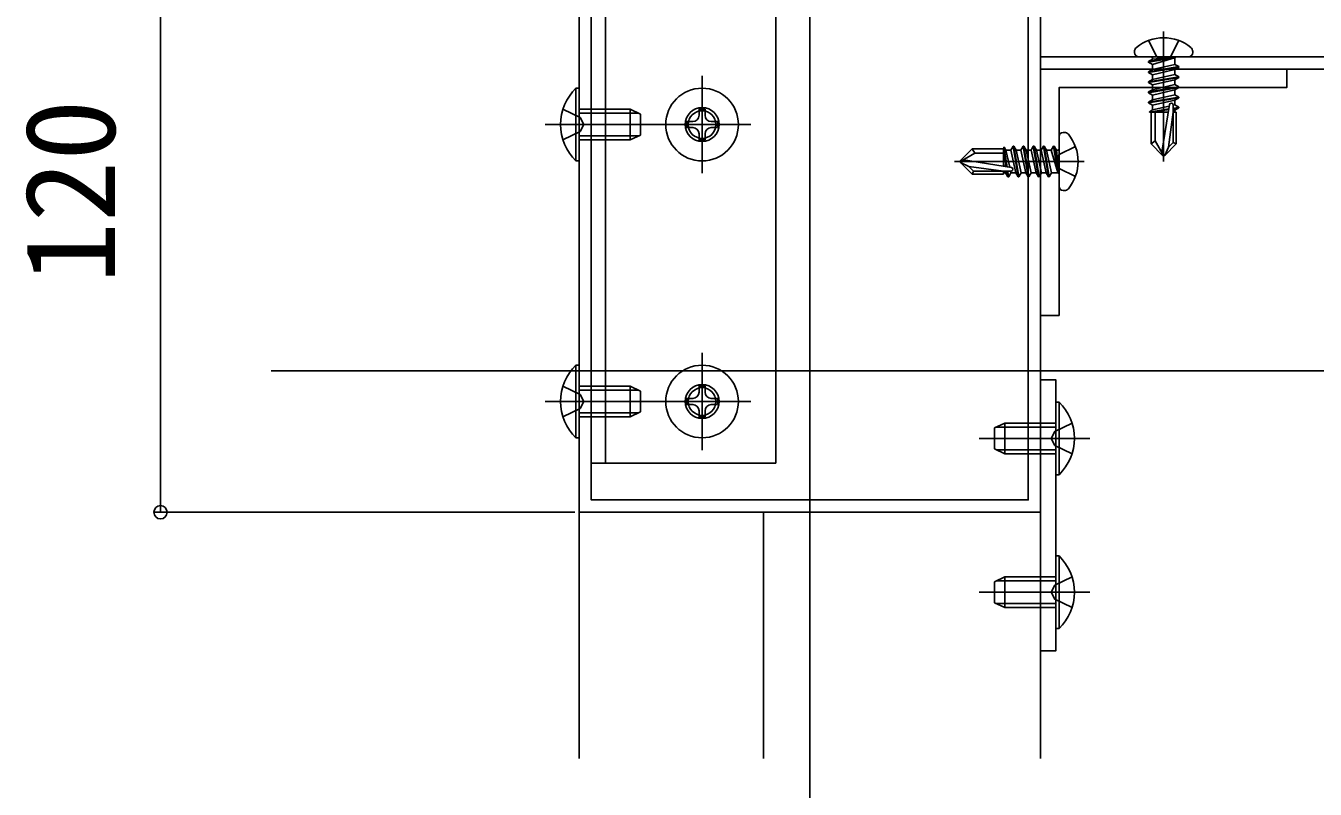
# Model space of a CAD drawing. Units: millimetres, scale not verified. Extents: x -873 to 877, y -1304 to 1297.
# Drawn here: x -715 to -505.5, y -1038.4 to -914.3 of the extents above; entities that cross this region are included whole.
import ezdxf
from ezdxf.enums import TextEntityAlignment as Align

# ---------------------------------------------------------------- set-up
doc = ezdxf.new("R2010")
doc.units = ezdxf.units.MM
doc.header["$LTSCALE"] = 8
for name, color, linetype in [('0-3_YKK_11', 7, 'Continuous'), ('0-5_YKK_12', 2, 'Continuous'), ('0-6_YKK_13', 4, 'Continuous'), ('0-7_YKK_D', 6, 'Continuous')]:
    doc.layers.add(name, color=color, linetype=linetype)
doc.styles.add('ＭＳ ゴシック', font='')
doc.styles.get('ＭＳ ゴシック').set_extended_font_data('MS Gothic')

msp = doc.modelspace()

# ---------------------------------------------------------------- linework, layer by layer
at = {"layer": '0-3_YKK_11'}
for points in [[(-550.1, -873.369), (-550.1, -993.369), (-625.1, -993.369), (-625.1, -873.369)], [(-552.1, -875.369), (-552.1, -991.369), (-623.1, -991.369), (-623.1, -875.369)]]:
    msp.add_lwpolyline(points, close=True, dxfattribs=at)
at = {"layer": '0-5_YKK_12'}
for p, q in [((-587.6, -1117.1), (-587.6, -395.005)), ((-550.1, -806.369), (-550.1, -1033.369)), ((-625.1, -835.369), (-625.1, -1033.369)), ((-460.63, -919.369), (-550.1, -919.369)), ((-460.63, -921.369), (-550.1, -921.369)), ((-460.63, -970.369), (-675.1, -970.369)), ((-595.1, -993.369), (-595.1, -1033.369)), ((-595.1, -993.369), (-550.1, -993.369)), ((-550.1, -993.369), (-550.1, -1033.369))]:
    msp.add_line(p, q, dxfattribs=at)
for centre in [(-605.1, -930.369), (-605.1, -975.369)]:
    msp.add_circle(centre, 2.25, dxfattribs=at)
at = {"layer": '0-6_YKK_13'}
for p, q in [((-620.8, -875.369), (-620.8, -985.369)), ((-593.1, -875.369), (-593.1, -985.369)), ((-530.1, -915.269), (-530.1, -936.371)), ((-531.225, -919.369), (-532.55, -916.712)), ((-528.975, -919.369), (-527.65, -916.712)), ((-534.835, -918.507), (-534.835, -918.669)), ((-526.065, -919.369), (-534.135, -919.369)), ((-532.572, -920.132), (-528.334, -919.426)), ((-528.334, -919.544), (-532.572, -920.25)), ((-532.572, -920.132), (-531.924, -919.759)), ((-528.334, -919.426), (-531.924, -919.759)), ((-531.924, -920.624), (-528.334, -919.544)), ((-531.924, -919.569), (-531.924, -919.759)), ((-531.225, -919.369), (-530.1, -919.967)), ((-528.975, -919.369), (-530.1, -919.967)), ((-528.334, -919.426), (-528.334, -919.544)), ((-528.276, -919.569), (-528.276, -920.583)), ((-525.365, -918.507), (-525.365, -918.669)), ((-532.572, -920.132), (-532.572, -920.25)), ((-532.572, -921.78), (-527.628, -920.956)), ((-532.572, -921.78), (-531.924, -921.406)), ((-532.572, -921.78), (-532.572, -921.898)), ((-528.276, -920.583), (-531.924, -921.406)), ((-531.924, -920.624), (-531.924, -921.406)), ((-528.276, -921.448), (-531.924, -922.272)), ((-527.628, -920.956), (-528.276, -920.583)), ((-527.628, -921.074), (-528.276, -921.448)), ((-528.276, -921.448), (-528.276, -922.23)), ((-527.628, -920.956), (-527.628, -921.074)), ((-605.1, -938.269), (-605.1, -922.469)), ((-532.572, -923.428), (-527.628, -922.604)), ((-527.628, -922.722), (-532.572, -923.546)), ((-532.572, -923.428), (-531.924, -923.054)), ((-532.572, -923.428), (-532.572, -923.546)), ((-532.572, -923.546), (-531.924, -923.92)), ((-528.276, -922.23), (-531.924, -923.054)), ((-531.924, -922.272), (-531.924, -923.054)), ((-528.276, -923.096), (-531.924, -923.92)), ((-528.276, -923.878), (-531.924, -924.702)), ((-531.924, -923.92), (-531.924, -924.702)), ((-527.628, -922.604), (-528.276, -922.23)), ((-527.628, -922.722), (-528.276, -923.096)), ((-528.276, -923.096), (-528.276, -923.878)), ((-527.628, -924.252), (-528.276, -923.878)), ((-527.628, -922.604), (-527.628, -922.722)), ((-625.1, -936.269), (-625.1, -924.469)), ((-532.572, -925.076), (-527.628, -924.252)), ((-527.628, -924.37), (-532.572, -925.194)), ((-532.572, -925.076), (-531.924, -924.702)), ((-532.572, -925.076), (-532.572, -925.194)), ((-532.572, -925.194), (-531.924, -925.567)), ((-532.572, -926.724), (-527.628, -925.9)), ((-527.628, -926.018), (-532.572, -926.842)), ((-528.276, -924.744), (-531.924, -925.567)), ((-528.276, -925.526), (-531.924, -926.35)), ((-531.924, -925.567), (-531.924, -926.35)), ((-527.628, -924.37), (-528.276, -924.744)), ((-528.276, -924.744), (-528.276, -925.526)), ((-527.628, -925.9), (-528.276, -925.526)), ((-527.628, -926.018), (-528.276, -926.391)), ((-527.628, -924.252), (-527.628, -924.37)), ((-527.628, -925.9), (-527.628, -926.018)), ((-625.1, -927.869), (-616.8, -927.869)), ((-615.1, -928.669), (-616.8, -927.869)), ((-532.572, -926.724), (-531.924, -926.35)), ((-532.572, -926.724), (-532.572, -926.842)), ((-532.572, -926.842), (-531.924, -927.215)), ((-532.411, -928.345), (-529.249, -927.818)), ((-532.411, -928.279), (-531.924, -927.998)), ((-528.276, -926.391), (-531.924, -927.215)), ((-531.924, -927.215), (-531.924, -927.998)), ((-529.177, -927.378), (-531.924, -927.998)), ((-531.849, -928.369), (-529.268, -927.939)), ((-529.135, -927.116), (-530.389, -934.868)), ((-528.276, -927.174), (-528.55, -927.236)), ((-527.628, -927.548), (-528.55, -927.756)), ((-527.628, -927.666), (-528.55, -927.874)), ((-528.276, -928.039), (-528.55, -928.101)), ((-528.276, -926.391), (-528.276, -927.174)), ((-527.628, -927.548), (-528.276, -927.174)), ((-527.628, -927.666), (-528.276, -928.039)), ((-528.276, -928.369), (-528.276, -928.039)), ((-527.628, -927.548), (-527.628, -927.666)), ((-625.1, -928.523), (-615.41, -928.523)), ((-615.1, -932.069), (-615.1, -928.669)), ((-532.411, -928.345), (-532.411, -928.279)), ((-532.411, -928.345), (-532.15, -928.369)), ((-532.411, -928.345), (-532.411, -928.345)), ((-529.338, -928.369), (-532.15, -928.369)), ((-532.15, -928.369), (-532.15, -933.494)), ((-529.736, -928.369), (-529.323, -928.276)), ((-528.55, -928.369), (-529.306, -934.043)), ((-528.05, -928.369), (-528.55, -928.369)), ((-528.05, -928.369), (-528.05, -933.494)), ((-630.6, -930.369), (-612.6, -930.369)), ((-625.1, -932.215), (-615.41, -932.215)), ((-615.1, -932.069), (-616.8, -932.869)), ((-613, -930.369), (-597.2, -930.369)), ((-603.6, -930.869), (-602.6, -930.869)), ((-547.1, -940.404), (-547.1, -932.334)), ((-546.238, -931.634), (-546.4, -931.634)), ((-563.1, -936.194), (-561.225, -934.319)), ((-556.1, -934.319), (-561.225, -934.319)), ((-556.076, -934.058), (-556.1, -934.319)), ((-556.1, -937.131), (-556.1, -934.319)), ((-556.076, -934.058), (-555.549, -937.22)), ((-556.076, -934.058), (-556.076, -934.058)), ((-556.076, -934.058), (-556.01, -934.058)), ((-556.01, -934.058), (-555.729, -934.545)), ((-554.573, -933.897), (-554.946, -934.545)), ((-554.455, -933.897), (-554.573, -933.897)), ((-553.749, -938.841), (-554.573, -933.897)), ((-554.455, -933.897), (-554.081, -934.545)), ((-554.455, -933.897), (-553.631, -938.841)), ((-552.925, -933.897), (-553.299, -934.545)), ((-552.807, -933.897), (-552.925, -933.897)), ((-552.101, -938.841), (-552.925, -933.897)), ((-552.807, -933.897), (-552.433, -934.545)), ((-552.807, -933.897), (-551.983, -938.841)), ((-551.277, -933.897), (-551.651, -934.545)), ((-551.159, -933.897), (-551.277, -933.897)), ((-550.453, -938.841), (-551.277, -933.897)), ((-551.159, -933.897), (-550.785, -934.545)), ((-551.159, -933.897), (-550.335, -938.841)), ((-549.511, -933.897), (-549.629, -933.897)), ((-549.511, -933.897), (-548.687, -938.841)), ((-549.511, -933.897), (-549.138, -934.545)), ((-547.275, -938.135), (-547.981, -933.897)), ((-547.863, -933.897), (-547.981, -933.897)), ((-547.863, -933.897), (-547.157, -938.135)), ((-547.863, -933.897), (-547.49, -934.545)), ((-547.1, -935.244), (-544.443, -933.919)), ((-530.275, -935.369), (-532.15, -933.494)), ((-531.45, -933.031), (-530.1, -935.369)), ((-529.925, -935.369), (-528.05, -933.494)), ((-529.306, -934.043), (-529.925, -935.369)), ((-528.55, -933.287), (-528.05, -933.494)), ((-625.609, -936.269), (-625.1, -936.269)), ((-543, -936.369), (-564.102, -936.369)), ((-560.762, -935.019), (-563.1, -936.369)), ((-563.1, -936.194), (-563.1, -936.544)), ((-563.1, -936.544), (-561.225, -938.419)), ((-561.774, -937.162), (-563.1, -936.544)), ((-554.847, -937.334), (-562.599, -936.08)), ((-556.1, -934.62), (-555.67, -937.201)), ((-555.109, -937.292), (-555.729, -934.545)), ((-554.946, -934.545), (-555.729, -934.545)), ((-554.122, -938.193), (-554.946, -934.545)), ((-553.299, -934.545), (-554.081, -934.545)), ((-553.257, -938.193), (-554.081, -934.545)), ((-552.475, -938.193), (-553.299, -934.545)), ((-551.651, -934.545), (-552.433, -934.545)), ((-551.609, -938.193), (-552.433, -934.545)), ((-550.827, -938.193), (-551.651, -934.545)), ((-550.003, -934.545), (-550.785, -934.545)), ((-549.961, -938.193), (-550.785, -934.545)), ((-549.179, -938.193), (-550.003, -934.545)), ((-548.355, -934.545), (-549.138, -934.545)), ((-548.314, -938.193), (-549.138, -934.545)), ((-548.355, -934.545), (-547.275, -938.135)), ((-547.1, -935.244), (-547.698, -936.369)), ((-547.1, -937.494), (-547.698, -936.369)), ((-547.157, -938.135), (-547.49, -934.545)), ((-547.3, -934.545), (-547.49, -934.545)), ((-530.275, -935.369), (-529.925, -935.369)), ((-556.1, -937.919), (-561.774, -937.162)), ((-561.018, -937.919), (-561.225, -938.419)), ((-556.1, -938.419), (-561.225, -938.419)), ((-556.1, -936.733), (-556.007, -937.146)), ((-556.1, -938.419), (-556.1, -937.919)), ((-556.1, -938.193), (-555.77, -938.193)), ((-555.77, -938.193), (-555.832, -937.919)), ((-555.397, -938.841), (-555.77, -938.193)), ((-555.397, -938.841), (-555.605, -937.919)), ((-555.279, -938.841), (-555.487, -937.919)), ((-555.279, -938.841), (-554.905, -938.193)), ((-554.905, -938.193), (-554.967, -937.919)), ((-554.122, -938.193), (-554.905, -938.193)), ((-553.749, -938.841), (-554.122, -938.193)), ((-553.631, -938.841), (-553.257, -938.193)), ((-552.475, -938.193), (-553.257, -938.193)), ((-552.101, -938.841), (-552.475, -938.193)), ((-551.983, -938.841), (-551.609, -938.193)), ((-550.827, -938.193), (-551.609, -938.193)), ((-550.453, -938.841), (-550.827, -938.193)), ((-550.335, -938.841), (-549.961, -938.193)), ((-549.179, -938.193), (-549.961, -938.193)), ((-548.805, -938.841), (-549.179, -938.193)), ((-548.687, -938.841), (-548.314, -938.193)), ((-547.3, -938.193), (-548.314, -938.193)), ((-547.157, -938.135), (-547.275, -938.135)), ((-547.1, -937.494), (-544.443, -938.819)), ((-555.279, -938.841), (-555.397, -938.841)), ((-553.631, -938.841), (-553.749, -938.841)), ((-551.983, -938.841), (-552.101, -938.841)), ((-550.335, -938.841), (-550.453, -938.841)), ((-548.687, -938.841), (-548.805, -938.841)), ((-546.238, -941.104), (-546.4, -941.104)), ((-605.1, -983.269), (-605.1, -967.469)), ((-625.1, -981.269), (-625.1, -969.469)), ((-625.1, -972.869), (-616.8, -972.869)), ((-625.1, -973.523), (-615.41, -973.523)), ((-615.1, -973.669), (-616.8, -972.869)), ((-615.1, -977.069), (-615.1, -973.669)), ((-630.6, -975.369), (-612.6, -975.369)), ((-613, -975.369), (-597.2, -975.369)), ((-603.6, -975.869), (-602.6, -975.869)), ((-547.6, -987.269), (-547.6, -975.469)), ((-625.1, -977.215), (-615.41, -977.215)), ((-615.1, -977.069), (-616.8, -977.869)), ((-557.6, -979.669), (-555.9, -978.869)), ((-557.6, -983.069), (-557.6, -979.669)), ((-547.6, -979.523), (-557.29, -979.523)), ((-547.6, -978.869), (-555.9, -978.869)), ((-625.609, -981.269), (-625.1, -981.269)), ((-542.1, -981.369), (-560.1, -981.369)), ((-557.6, -983.069), (-555.9, -983.869)), ((-547.6, -983.215), (-557.29, -983.215)), ((-593.1, -985.369), (-623.1, -985.369)), ((-547.091, -987.269), (-547.6, -987.269)), ((-547.6, -1012.269), (-547.6, -1000.469)), ((-557.6, -1004.669), (-555.9, -1003.869)), ((-557.6, -1008.069), (-557.6, -1004.669)), ((-547.6, -1004.523), (-557.29, -1004.523)), ((-547.6, -1003.869), (-555.9, -1003.869)), ((-542.1, -1006.369), (-560.1, -1006.369)), ((-557.6, -1008.069), (-555.9, -1008.869)), ((-547.6, -1008.215), (-557.29, -1008.215)), ((-547.091, -1012.269), (-547.6, -1012.269))]:
    msp.add_line(p, q, dxfattribs=at)
for points in [[(-593.1, -875.369), (-623.1, -875.369), (-623.1, -985.369)], [(-532.572, -920.132), (-532.572, -920.25), (-531.924, -920.624)], [(-527.628, -921.074), (-532.572, -921.898), (-531.924, -922.272)], [(-625.609, -936.269), (-625.609, -924.469), (-625.1, -924.469)], [(-627.711, -927.869), (-624.933, -929.224), (-624.324, -930.369)], [(-625.1, -932.869), (-616.8, -932.869), (-616.8, -927.869)], [(-604.6, -928.869), (-604.6, -927.869), (-605.6, -927.869), (-605.6, -928.869)], [(-528.55, -927.163), (-528.55, -933.287), (-529.306, -934.043)], [(-606.6, -929.869), (-607.6, -929.869), (-607.6, -930.869), (-606.6, -930.869)], [(-602.6, -930.869), (-602.6, -929.869), (-603.6, -929.869)], [(-531.45, -928.369), (-531.45, -933.031), (-532.15, -933.494)], [(-627.711, -932.869), (-624.933, -931.514), (-624.324, -930.369)], [(-605.6, -931.869), (-605.6, -932.869), (-604.6, -932.869), (-604.6, -931.869)], [(-556.1, -935.019), (-560.762, -935.019), (-561.225, -934.319)], [(-548.805, -938.841), (-549.629, -933.897), (-550.003, -934.545)], [(-547.863, -933.897), (-547.981, -933.897), (-548.355, -934.545)], [(-554.894, -937.919), (-561.018, -937.919), (-561.774, -937.162)], [(-625.609, -981.269), (-625.609, -969.469), (-625.1, -969.469)], [(-627.711, -972.869), (-624.933, -974.224), (-624.324, -975.369)], [(-625.1, -977.869), (-616.8, -977.869), (-616.8, -972.869)], [(-604.6, -973.869), (-604.6, -972.869), (-605.6, -972.869), (-605.6, -973.869)], [(-627.711, -977.869), (-624.933, -976.514), (-624.324, -975.369)], [(-606.6, -974.869), (-607.6, -974.869), (-607.6, -975.869), (-606.6, -975.869)], [(-602.6, -975.869), (-602.6, -974.869), (-603.6, -974.869)], [(-547.091, -987.269), (-547.091, -975.469), (-547.6, -975.469)], [(-605.6, -976.869), (-605.6, -977.869), (-604.6, -977.869), (-604.6, -976.869)], [(-547.6, -983.869), (-555.9, -983.869), (-555.9, -978.869)], [(-544.989, -978.869), (-547.767, -980.224), (-548.376, -981.369)], [(-544.989, -983.869), (-547.767, -982.514), (-548.376, -981.369)], [(-547.091, -1012.269), (-547.091, -1000.469), (-547.6, -1000.469)], [(-547.6, -1008.869), (-555.9, -1008.869), (-555.9, -1003.869)], [(-544.989, -1003.869), (-547.767, -1005.224), (-548.376, -1006.369)], [(-544.989, -1008.869), (-547.767, -1007.514), (-548.376, -1006.369)]]:
    msp.add_lwpolyline(points, dxfattribs=at)
for points in [[(-510.1, -921.369), (-550.1, -921.369), (-550.1, -961.369), (-547.1, -961.369), (-547.1, -924.369), (-510.1, -924.369)], [(-550.1, -1015.869), (-547.6, -1015.869), (-547.6, -971.869), (-550.1, -971.869)]]:
    msp.add_lwpolyline(points, close=True, dxfattribs=at)
for centre, radius in [((-605.1, -930.369), 5.9), ((-605.1, -930.369), 2.75), ((-605.1, -975.369), 5.9), ((-605.1, -975.369), 2.75)]:
    msp.add_circle(centre, radius, dxfattribs=at)
for centre, radius, start, end in [((-530.1, -923.269), 7, 90, 129.12355), ((-530.1, -923.269), 7, 50.87645, 90), ((-533.973, -918.507), 0.862, 129.12355, 180), ((-534.135, -918.669), 0.7, 180, 270), ((-532.124, -919.569), 0.2, 0, 90), ((-528.076, -919.569), 0.2, 90, 180), ((-526.065, -918.669), 0.7, 270, 0), ((-526.227, -918.507), 0.862, 360, 50.87645), ((-619.868, -930.369), 8.232, 134.2189, 225.7811), ((-528.844, -927.163), 0.294, 90, 170.8071), ((-528.844, -927.163), 0.294, 0, 90), ((-606.6, -928.869), 1, 270, 0), ((-603.6, -928.869), 1, 180, 270), ((-606.6, -931.869), 1, 0, 90), ((-603.6, -931.869), 1, 90, 180), ((-546.4, -932.334), 0.7, 90, 180), ((-546.238, -932.496), 0.862, 39.12355, 90), ((-551, -936.369), 7, 0, 39.12355), ((-547.3, -934.345), 0.2, 270, 360), ((-551, -936.369), 7, 320.87645, 0), ((-554.894, -937.625), 0.294, 270, 0), ((-554.894, -937.625), 0.294, 0, 80.8071), ((-547.3, -938.393), 0.2, 0, 90), ((-546.4, -940.404), 0.7, 180, 270), ((-546.238, -940.242), 0.862, 270, 320.87645), ((-619.868, -975.369), 8.232, 134.2189, 225.7811), ((-606.6, -973.869), 1, 270, 0), ((-603.6, -973.869), 1, 180, 270), ((-606.6, -976.869), 1, 0, 90), ((-603.6, -976.869), 1, 90, 180), ((-552.832, -981.369), 8.232, 314.2189, 45.7811), ((-552.832, -1006.369), 8.232, 314.2189, 45.7811)]:
    msp.add_arc(centre, radius, start, end, dxfattribs=at)
at = {"layer": '0-7_YKK_D'}
for p, q in [((-693.098, -873.369), (-693.098, -993.369)), ((-625.8, -993.369), (-694.098, -993.369))]:
    msp.add_line(p, q, dxfattribs=at)
msp.add_circle((-693.098, -993.369), 1.075, dxfattribs=at)

# ---------------------------------------------------------------- texts
at = {"layer": '0-7_YKK_D', "style": 'ＭＳ ゴシック'}
msp.add_text('120', height=14.66, rotation=90, dxfattribs=at).set_placement((-696.098, -956.21), align=Align.BOTTOM_LEFT)

doc.saveas('drawing.dxf')
